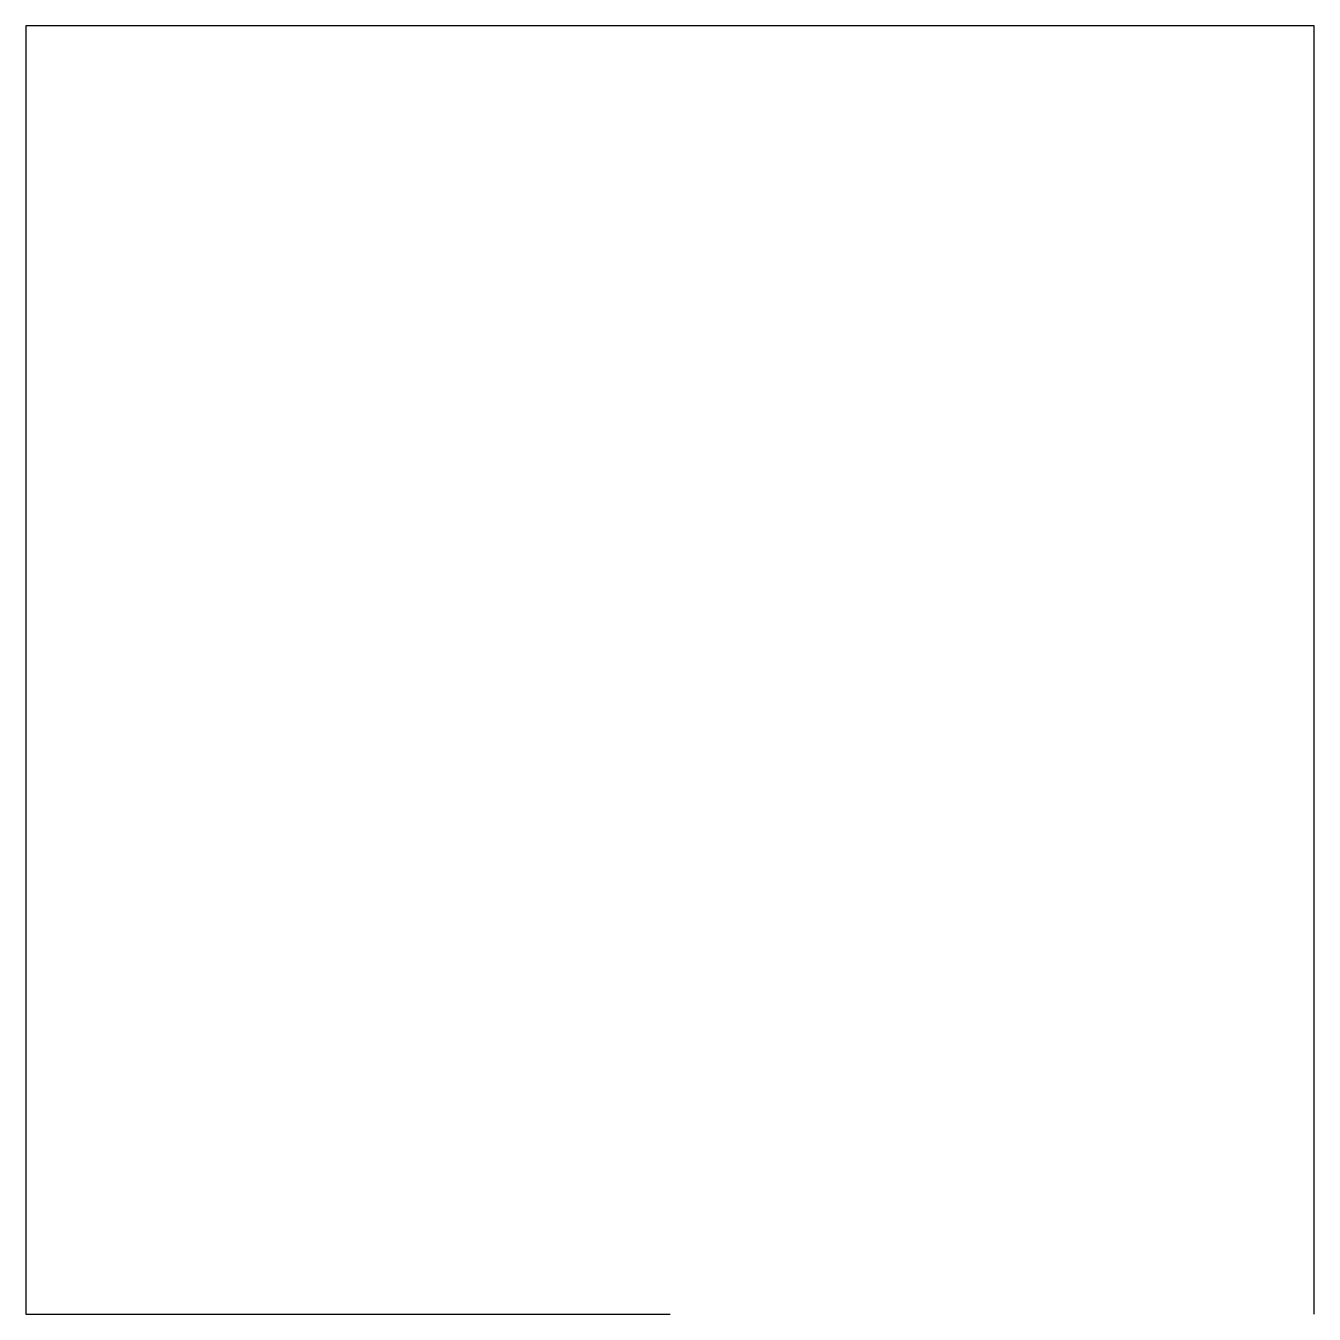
# Model space of a CAD drawing. Header units: inches. Extents: x -40 to 0, y 0 to 40.
import ezdxf

# ---------------------------------------------------------------- set-up
doc = ezdxf.new("R2010")
doc.units = ezdxf.units.IN
doc.header["$MEASUREMENT"] = 0

msp = doc.modelspace()

# ---------------------------------------------------------------- linework, layer by layer
for p, q in [((0, 40), (-40, 40)), ((-40, 40), (-40, 0)), ((0, 0), (0, 40)), ((-40, 0), (-20, 0))]:
    msp.add_line(p, q)

doc.saveas('drawing.dxf')
